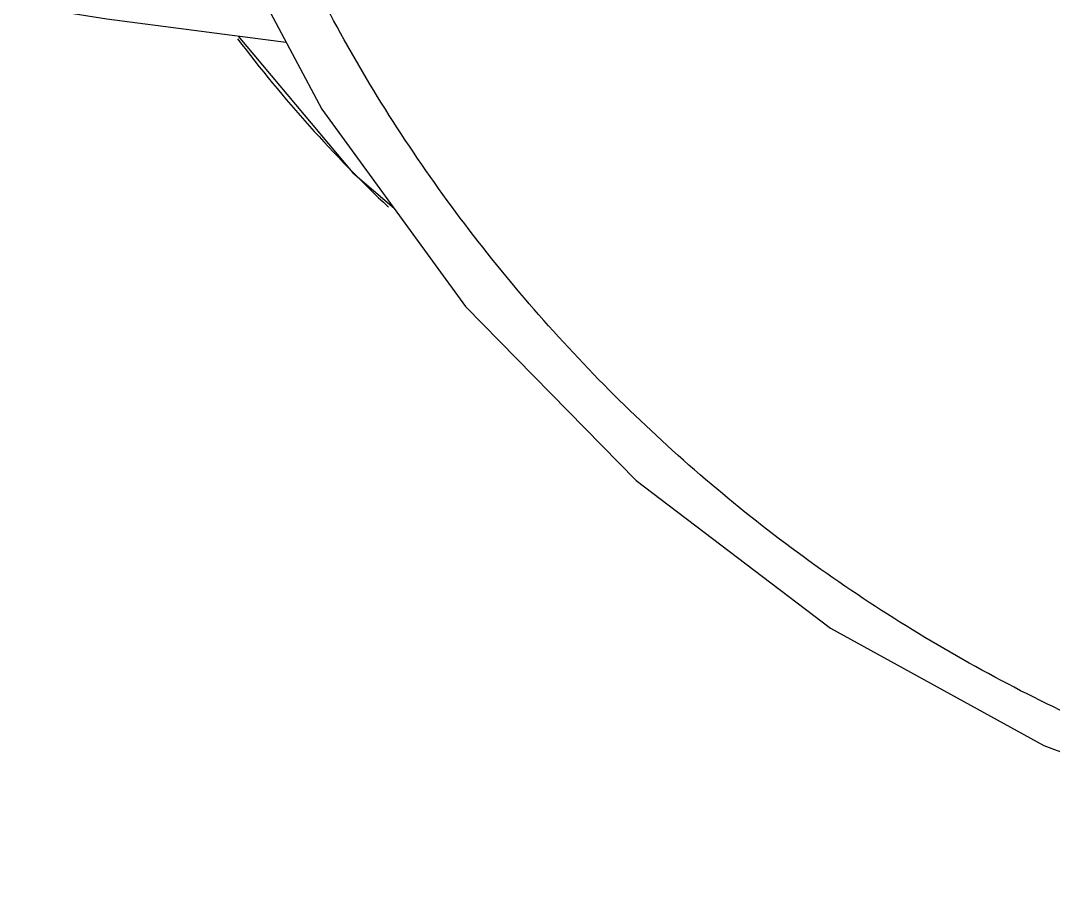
# Model space of a CAD drawing. Extents: x 0 to 1462, y 0 to 1072.
# Drawn here: x 750.23 to 768.31, y 968.59 to 983.93 of the extents above; entities that cross this region are included whole.
import ezdxf

# ---------------------------------------------------------------- set-up
doc = ezdxf.new("R2010")
doc.units = 0
doc.header["$LTSCALE"] = 10
doc.header["$MEASUREMENT"] = 0
doc.layers.get('0').update_dxf_attribs({"linetype": 'CONTINUOUS'})

msp = doc.modelspace()

# ---------------------------------------------------------------- linework, layer by layer
at = {"color": 7, "linetype": 'Continuous'}
for points in [[(753.61, 985.929), (755.502, 982.377), (758.017, 978.928), (761.005, 975.88), (764.403, 973.3), (768.138, 971.246), (772.128, 969.76), (776.288, 968.87), (780.266, 968.588)], [(750.226, 984.199), (751.738, 983.957), (754.783, 983.562), (754.875, 983.554)], [(754.035, 983.659), (756.043, 981.268), (756.766, 980.644)]]:
    msp.add_lwpolyline(points, dxfattribs=at)
msp.add_arc((773.058, 998.028), 23.878, 217.1397, 226.6515, dxfattribs=at)
at = {"color": 9, "linetype": 'Continuous'}
msp.add_open_spline([(780.402, 969.033), (777.683, 969.086), (774.263, 969.632), (770.409, 970.98), (767.9, 972.054), (765.517, 973.404), (763.295, 974.991), (761.194, 976.741), (759.283, 978.712), (757.599, 980.873), (756.453, 982.583), (755.441, 984.377), (754.856, 985.621), (754.583, 986.251)], degree=3, knots=[0, 0, 0, 0, 0.248954, 0.311363, 0.373789, 0.498615, 0.561118, 0.623656, 0.748805, 0.811508, 0.874273, 0.937103, 1, 1, 1, 1], dxfattribs=at)

doc.saveas('drawing.dxf')
